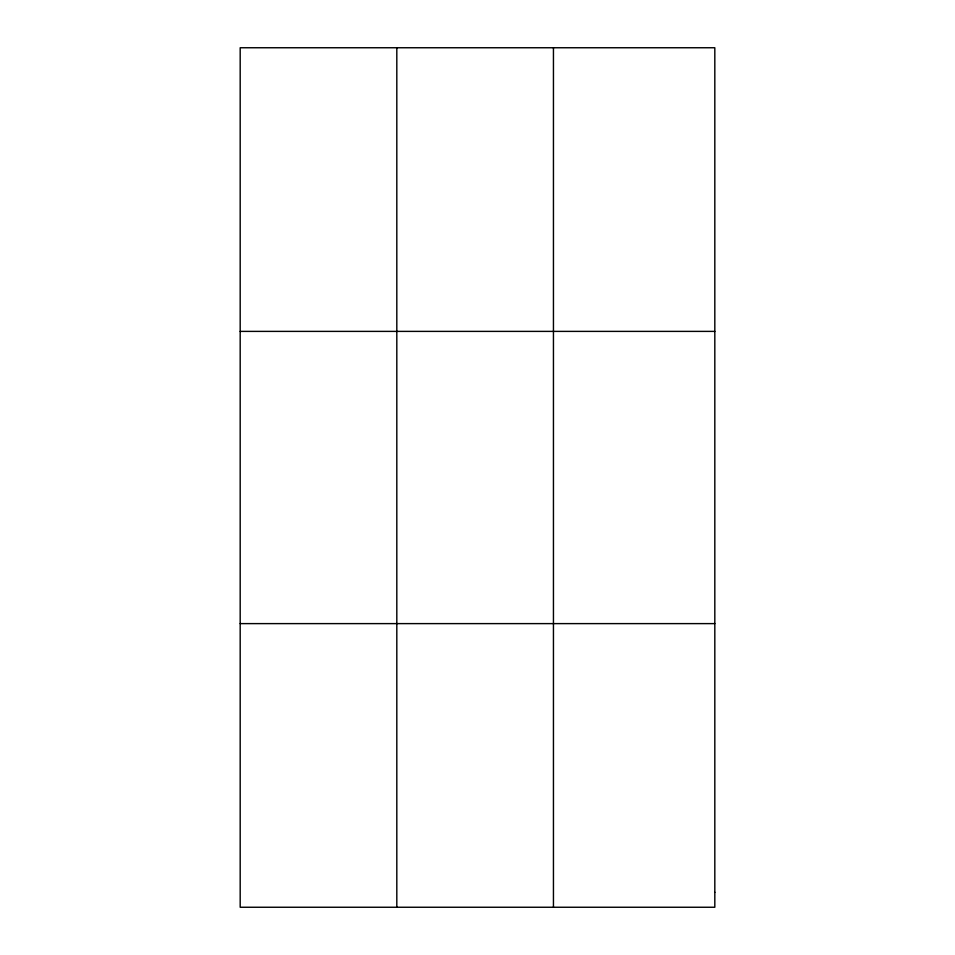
<?xml version="1.0" encoding="UTF-8"?>
<svg xmlns="http://www.w3.org/2000/svg" width="955" height="955" viewBox="0 0 955 955"><rect width="100%" height="100%" fill="white"/><g stroke="black" fill="none" stroke-linecap="round" stroke-linejoin="round"><path stroke-width="1.43" d="M396.814 907.25L396.814 47.75M553.446 907.25L553.446 47.75M240.183 331.385L714.817 331.385M240.183 623.615L714.817 623.615M714.817 892.316L714.817 907.25L240.183 907.25L240.183 47.75L714.817 47.75L714.817 892.316"/></g></svg>
